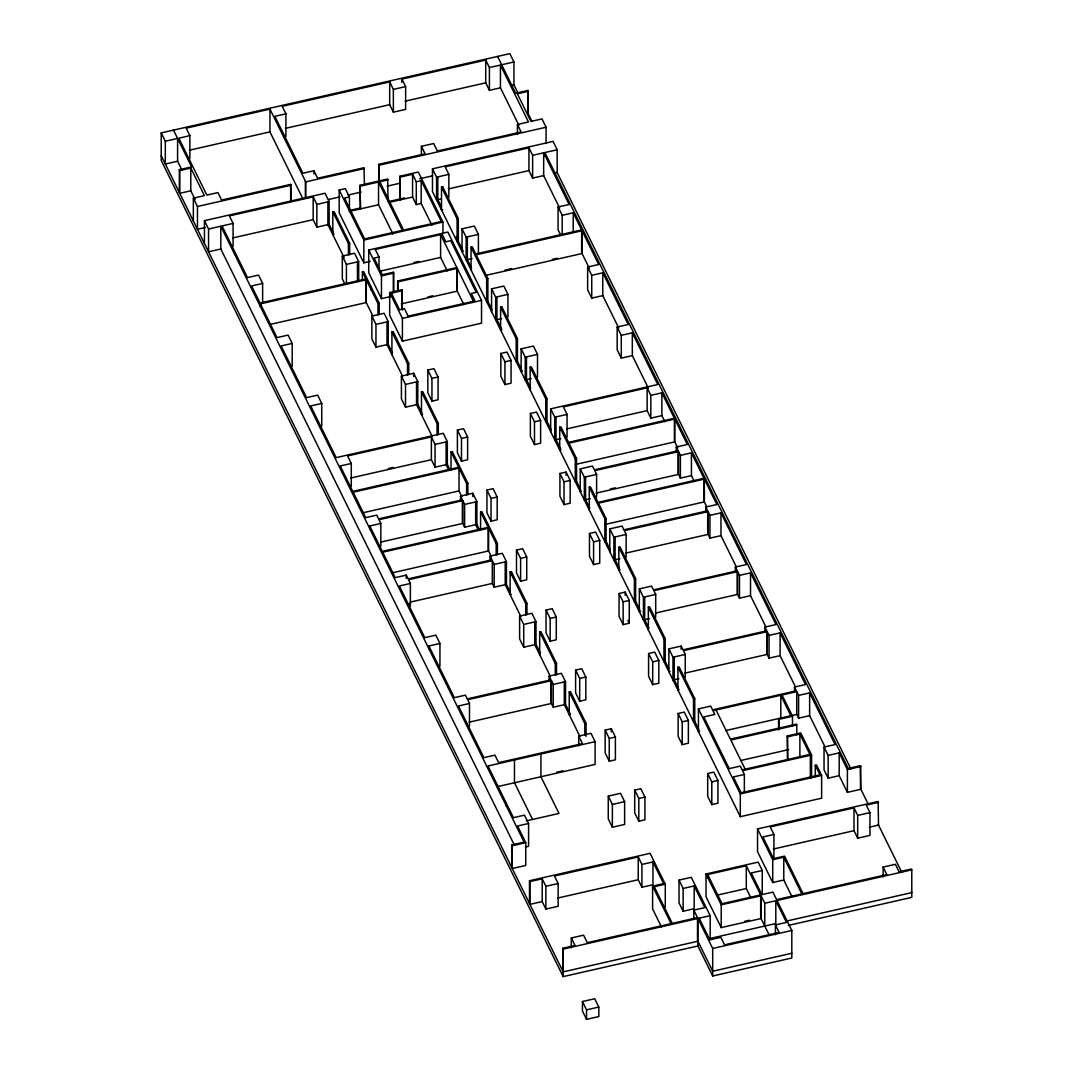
<?xml version="1.0" encoding="UTF-8"?>
<svg xmlns="http://www.w3.org/2000/svg" width="1073" height="1073" viewBox="0 0 1073 1073"><rect width="100%" height="100%" fill="white"/><g stroke="black" fill="none" stroke-linecap="round" stroke-linejoin="round"><path stroke-width="1.5" d="M788.387 925.409L911.782 897.363L911.782 869.841L777.026 900.475L791.807 930.479L791.807 958.001L712.687 975.987L697.906 945.984L563.164 976.618L161.218 160.427L161.218 132.904L509.836 53.65L513.94 61.979L513.94 84.767L517.629 92.251M305.778 198.143L305.778 181.874L269.953 109.111L186.166 128.156L189.867 135.654L189.867 158.442M518.889 125.286L500.447 87.825L489.409 90.333L489.409 67.559L485.72 60.061L401.932 79.107L405.634 86.605L405.634 109.392L393.362 112.169L393.362 89.394L389.673 81.897L282.212 106.321L285.914 113.832L285.914 136.606M161.218 132.904L165.322 141.234L177.595 138.444L177.595 161.232L182.021 170.218M189.867 135.654L178.815 138.176L206.848 195.098L217.899 192.59L221.588 200.088L290.649 184.382L291.065 201.483M285.914 113.832L274.862 116.34L302.894 173.263L313.946 170.755L317.635 178.252L364.002 167.71L364.418 184.811M393.362 89.394L405.634 86.605M489.409 67.559L500.447 65.051L528.479 121.973L517.441 124.481L517.441 134.246M501.681 64.769L513.94 61.979M189.385 150.207L269.953 131.885L303.149 199.323M285.472 128.358L389.673 104.671L393.362 112.169M405.165 101.157L485.72 82.836L489.409 90.333M177.595 161.232L165.322 164.021L165.322 141.234M510.882 85.464L513.94 84.767M179.339 192.483L179.339 169.695L191.611 166.905L173.491 130.115M528.372 114.06L527.956 90.44L515.697 93.23L497.577 56.44M179.339 169.695L179.754 170.54L190.793 168.018L204.407 195.648L193.355 198.156L193.355 220.944M528.372 91.285L517.334 93.794L530.934 121.423L541.972 118.902L546.077 127.244L546.077 143.514M195.085 199.524L190.793 190.806L179.754 193.314L179.754 170.54M421.394 154.458L421.394 146.317L433.666 143.527L437.355 151.038L521.143 131.992L517.441 124.481M378.729 182.262L378.729 164.357L425.096 153.828L421.394 146.317M193.355 198.156L197.459 206.499L291.065 185.213M305.778 181.874L364.418 168.541M378.729 164.357L379.131 165.202L546.077 127.244M204.447 243.437L204.447 220.662L325.025 193.247L329.129 201.59L329.129 224.364L333.354 232.935M370.279 261.343L363.814 262.818L339.189 212.803L339.189 190.028L345.318 188.633L349.422 196.976L349.422 211.609M360.045 185.294L360.448 208.9L360.045 185.294L387.648 179.017L388.05 201M399.907 176.227L400.323 199.833L399.907 176.227L418.309 172.042L442.934 222.057L442.934 233.445M815.279 776.664L815.279 765.277L816.499 764.995L821.623 775.417L821.623 798.191L740.303 816.687L432.473 191.598L432.473 168.823L553.064 141.408L557.169 149.751L557.169 172.525L850.849 768.912M329.129 224.364L316.857 227.154L316.857 204.38L313.168 196.869L229.381 215.914L233.082 223.425L233.082 246.2M360.448 186.125L378.541 182.008L402.348 230.346L364.632 238.93L344.527 198.089L349.422 196.976M388.05 179.848L379.775 181.726L403.582 230.078L441.298 221.494L421.193 180.653L416.284 181.78L412.582 174.269L400.323 177.058M559.663 208.068L543.662 175.596L532.624 178.105L532.624 155.317L528.935 147.819L445.161 166.865L448.849 174.376L448.849 197.15M205.533 227.436L197.459 229.273L197.459 206.499M328.579 199.471L339.98 196.869M348.121 195.018L361.158 192.067M387.232 186.125L400.202 183.188M419.65 178.762L432.62 175.811M204.447 220.662L208.551 229.005L220.81 226.215L524.12 842.117L511.861 844.907L511.861 867.695M233.082 223.425L222.044 225.934L247.487 277.599L258.526 275.09L262.63 283.433L262.63 302.948M316.857 204.38L329.129 201.59M432.473 168.823L436.577 177.152L448.849 174.376M532.624 155.317L543.662 152.809L569.119 204.487L558.081 206.995L558.081 229.77L560.817 235.336M544.896 155.786L544.896 152.54L557.169 149.751M334.052 234.37L332.831 234.638L332.831 211.864L334.052 211.582L349.65 243.263L349.65 254.65M441.513 187.158L442.733 186.876L458.332 218.557L458.332 241.331L457.098 241.613L457.098 218.825L441.513 187.158L441.513 209.932L442.733 209.664M349.744 210.415L360.045 208.068M389.177 201.442L404.508 197.955M232.613 237.965L313.168 219.657L316.857 227.154M350.147 211.247L378.541 204.782L392.973 234.088M389.593 202.274L412.582 197.056L416.284 204.554L421.193 203.441L431.963 225.317M448.38 188.915L528.935 170.594L532.624 178.105M514.504 845.376L220.81 248.99L208.551 251.779L208.551 229.005M440.963 198.934L436.577 199.94L436.577 177.152M554.097 173.222L557.169 172.525M332.831 211.864L348.417 243.544L349.65 243.263M339.189 190.028L363.814 240.044L442.934 222.057M457.098 218.825L458.332 218.557M345.05 284.385L342.314 278.832L342.314 256.045L354.573 253.255L358.677 261.597L358.677 281.113M390.666 296.564L381.465 298.656L368.736 272.81L368.736 250.036L447.857 232.05L481.522 300.4L481.522 323.174L402.402 341.16L389.673 315.328L389.673 292.54L401.946 289.75L402.348 310.11M456.199 237.012L463.254 251.337L462.034 251.605L462.034 228.831L474.293 226.041L478.397 234.383L478.397 253.899M262.63 283.433L251.592 285.941L260.001 303.029L365.866 278.953L365.866 301.741M342.314 256.045L346.418 264.387L358.677 261.597M378.984 268.371L378.984 256.983L374.075 258.097L382.283 274.768L393.322 272.247L393.737 273.092L393.737 292.607M462.034 228.831L466.138 237.16L478.397 234.383M558.081 206.995L562.185 215.324L573.223 212.816L581.633 229.904L581.633 252.678M362.379 280.013L362.379 271.871L363.599 271.59L379.198 303.27L379.198 314.657M471.06 269.94L471.06 247.166L472.281 246.884L475.768 253.966L581.633 229.904M413.95 262.536L418.792 261.436M380.191 271.147L440.601 257.413L447.24 270.879M368.736 250.036L381.465 275.882L393.737 273.092M260.417 307.106L260.417 303.86L366.282 279.798L377.978 303.552L377.978 314.939M618.772 328.083L602.771 295.612L591.733 298.12L587.628 289.777L587.628 267.003L598.667 264.495L582.049 230.735L476.184 254.811L487.88 278.564L487.88 301.339L492.105 309.909M472.093 258.593L466.138 259.948L466.138 237.16M397.627 290.77L397.627 281.005L456.816 267.553L440.601 234.625L440.601 257.413M397.627 281.005L398.043 281.837L457.232 268.384L473.434 301.298M391.31 296.349L391.31 293.103L402.348 290.595M505.088 270.088L511.606 268.599M552.313 259.344L557.209 258.244M270.181 324.408L366.282 302.573L372.854 315.931M485.962 275.359L582.049 253.523L589.278 268.196M377.978 303.552L379.198 303.27M471.06 247.166L486.659 278.832L487.88 278.564M428.02 296.872L432.821 295.786M401.235 303.887L457.232 291.159L463.858 304.625M388.225 344.379L375.966 347.169L371.862 338.84L371.862 316.052L384.121 313.262L388.225 321.605L388.225 344.379L392.45 352.95M491.582 311.613L491.582 288.838L503.841 286.048L507.945 294.391L507.945 317.165M292.178 366.215L292.178 343.44L281.139 345.949L306.583 397.614L317.635 395.105L321.739 403.448L321.739 426.222M371.862 316.052L375.966 324.395L388.225 321.605M389.673 292.54L402.402 318.386L481.522 300.4M491.582 288.838L495.686 297.167L507.945 294.391M587.628 267.003L591.733 275.332L602.771 272.824L628.215 324.502L617.176 327.01L617.176 349.785L621.28 358.127L632.319 355.619L648.32 388.091M487.88 301.339L486.659 301.62L486.659 278.832M391.927 354.653L391.927 331.879L393.161 331.597L408.746 363.278L408.746 374.665M496.906 296.899L496.906 319.674L501.842 329.679L500.608 329.947L500.608 307.173L501.842 306.891L517.427 338.572L517.427 361.346L522.363 371.352L521.129 371.62L521.129 348.846L533.402 346.056L537.506 354.398L537.506 377.173M501.641 318.601L495.686 319.955L495.686 297.167M391.927 331.879L407.525 363.559L408.746 363.278M500.608 307.173L516.207 338.84L517.427 338.572M417.786 404.387L405.514 407.177L401.409 398.848L401.409 376.06L413.682 373.27L417.786 381.612L417.786 404.387L421.997 412.957M427.845 370.051L433.975 368.656L438.079 376.999L438.079 399.773L431.95 401.168L427.845 392.839L427.845 370.051L431.95 378.393L431.95 401.168M500.836 353.46L506.966 352.065L511.07 360.407L511.07 383.182L504.94 384.577L500.836 376.234L500.836 353.46L504.94 361.802L504.94 384.577M321.739 403.448L310.687 405.956L336.144 457.635L443.229 433.277L447.334 441.62L447.334 464.394L450.15 470.108M401.409 376.06L405.514 384.402L417.786 381.612M431.95 378.393L438.079 376.999M504.94 361.802L511.07 360.407M521.129 348.846L525.234 357.175L537.506 354.398M617.176 327.01L621.28 335.339L632.319 332.831L657.776 384.51L550.677 408.853L550.677 431.628M517.427 361.346L516.207 361.628L516.207 338.84M422.708 414.393L421.474 414.674L421.474 391.886L422.708 391.605L438.307 423.285L438.307 434.672M530.156 389.955L530.156 367.181L531.39 366.899L546.989 398.579L546.989 421.354L551.2 429.924M531.189 378.608L525.234 379.963L525.234 357.175M421.474 391.886L437.073 423.567L438.307 423.285M530.156 367.181L545.755 398.848L546.989 398.579M457.393 430.058L463.523 428.664L467.627 437.006L467.627 459.781L461.497 461.175L457.393 452.846L457.393 430.058L461.497 438.401L461.497 461.175M530.384 413.467L536.513 412.072L540.618 420.415L540.618 443.189L534.488 444.584L530.384 436.242L530.384 413.467L534.488 421.81L534.488 444.584M447.334 464.394L435.061 467.184L435.061 444.41L431.373 436.899L347.585 455.958L351.287 463.456L351.287 486.23M664.817 421.609L661.88 415.627L650.828 418.135L650.828 395.36L647.14 387.849L563.365 406.895L567.054 414.406L567.054 437.18M351.287 463.456L340.248 465.964L352.762 491.38L458.627 467.318L451.036 451.894L452.256 451.612L467.855 483.293L467.855 494.68M435.061 444.41L447.334 441.62M461.497 438.401L467.627 437.006M534.488 421.81L540.618 420.415M550.677 408.853L554.781 417.182L567.054 414.406M650.828 395.36L661.88 392.839L674.394 418.269L568.529 442.331L560.938 426.906L559.717 427.188L559.717 449.963L560.938 449.694L556.015 439.689L556.015 416.914M546.989 421.354L545.755 421.635L545.755 398.848M388.252 468.552L393.147 467.452M350.817 477.995L431.373 459.687L435.061 467.184M566.584 428.945L647.14 410.637L650.828 418.135M560.75 438.616L554.781 439.97L554.781 417.182M466.621 494.961L466.621 483.574L459.029 468.15L353.178 492.212L365.692 517.642L376.73 515.12L378.581 518.876L462.356 499.83L462.356 522.605M676.285 451.907L676.285 447.025L687.324 444.517L674.796 419.1L568.945 443.162L576.536 458.587L576.536 481.361L580.761 489.932M466.621 483.574L467.855 483.293M559.717 427.188L575.302 458.855L576.536 458.587M362.942 512.773L459.029 490.924L461.792 496.531M575.45 464.461L674.796 441.875L677.747 447.857M460.518 500.957L460.518 496.075L472.777 493.285L476.881 501.627L476.881 524.402L479.698 530.116M486.941 490.066L493.084 488.671L497.188 497.014L497.188 519.788L491.045 521.183L486.941 512.854L486.941 490.066L491.045 498.409L491.045 521.183M559.932 473.475L566.061 472.08L570.165 480.422L570.165 503.197L564.036 504.592L559.932 496.249L559.932 473.475L564.036 481.817L564.036 504.592M581.459 491.367L580.238 491.635L580.238 468.861L592.497 466.071L594.348 469.826L678.123 450.781L678.123 473.555M476.881 524.402L464.622 527.192L464.622 504.417L462.771 500.662L378.984 519.708L380.835 523.463L380.835 546.237M694.365 481.616L691.428 475.634L680.389 478.142L680.389 455.368L678.538 451.612L594.764 470.658L596.601 474.414L596.601 497.188M369.796 529.23L369.796 525.971L380.835 523.463M464.622 504.417L476.881 501.627M491.045 498.409L497.188 497.014M564.036 481.817L570.165 480.422M580.238 468.861L584.342 477.19L596.601 474.414M680.389 455.368L691.428 452.846L703.942 478.276L703.942 501.051M576.536 481.361L575.302 481.643L575.302 458.855M480.583 529.807L480.583 511.901L481.804 511.62L497.403 543.3L497.403 554.687M589.265 509.97L589.265 487.196L590.485 486.914L598.077 502.338L703.942 478.276M610.457 488.939L615.298 487.839M380.607 542.12L462.771 523.436L464.622 527.192M596.373 493.07L678.538 474.387L680.389 478.142M590.298 498.623L584.342 499.978L584.342 477.19M488.175 550.1L488.175 527.326L382.31 551.388L369.796 525.971M496.182 554.969L496.182 543.582L488.591 528.157L382.726 552.219L395.24 577.65L406.278 575.128L408.129 578.884L491.903 559.838L490.066 556.082L502.325 553.292L506.429 561.635L506.429 584.409L509.957 591.558M705.833 511.915L705.833 507.033L716.871 504.525L704.357 479.108L598.493 503.17L606.084 518.594L606.084 541.369L610.309 549.939M496.182 543.582L497.403 543.3M589.265 487.196L604.864 518.863L606.084 518.594M392.49 572.781L488.591 550.932L491.34 556.538M605.011 524.469L704.357 501.882L706.557 506.362M516.502 550.073L522.631 548.679L526.736 557.021L526.736 579.796L520.606 581.19L516.502 572.861L516.502 550.073L520.606 558.416L520.606 581.19M589.479 533.482L595.622 532.087L599.727 540.43L599.727 563.204L593.584 564.599L589.479 556.257L589.479 533.482L593.584 541.825L593.584 564.599M609.786 551.643L609.786 528.868L622.045 526.078L623.896 529.834L707.684 510.788L705.833 507.033M506.429 584.409L494.17 587.199L494.17 564.425L492.319 560.669L408.545 579.715L410.382 583.471L410.382 606.245L409.162 603.75M736.239 566.638L720.976 535.642L709.937 538.15L709.937 515.375L708.086 511.62L624.312 530.666L626.149 534.421L626.149 557.195M410.382 583.471L399.344 585.979L424.787 637.657L435.839 635.136L439.943 643.478L439.943 666.253M494.17 564.425L506.429 561.635M520.606 558.416L526.736 557.021M593.584 541.825L599.727 540.43M609.786 528.868L613.89 537.197L626.149 534.421M709.937 515.375L720.976 512.854L746.419 564.532L735.381 567.04L735.381 571.922M606.084 541.369L604.864 541.65L604.864 518.863M511.365 594.415L510.131 594.697L510.131 571.909L511.365 571.627L526.95 603.308L526.95 614.695M620.046 569.709L618.813 569.978L618.813 547.203L620.046 546.922L635.632 578.602L635.632 601.376L639.857 609.947M410.154 602.127L492.319 583.444L494.17 587.199M625.921 553.078L708.086 534.394L709.937 538.15M619.845 558.631L613.89 559.985L613.89 537.197M510.131 571.909L525.73 603.589L526.95 603.308M618.813 547.203L634.411 578.87L635.632 578.602M535.99 644.417L523.718 647.207L519.614 638.878L519.614 616.09L531.886 613.3L535.99 621.643L535.99 644.417L540.202 652.988M546.05 610.081L552.179 608.686L556.283 617.029L556.283 639.803L550.154 641.198L546.05 632.869L546.05 610.081L550.154 618.424L550.154 641.198M619.041 593.49L625.17 592.095L629.274 600.437L629.274 623.212L623.145 624.607L619.041 616.264L619.041 593.49L623.145 601.832L623.145 624.607M640.568 611.382L639.334 611.65L639.334 588.876L651.606 586.086L653.444 589.842L737.231 570.796L737.231 593.57M765.8 626.645L750.523 595.649L739.485 598.157L739.485 575.383L737.634 571.627L653.859 590.673L655.71 594.429L655.71 617.203M428.892 649.245L428.892 645.986L439.943 643.478M519.614 616.09L523.718 624.432L535.99 621.643M550.154 618.424L556.283 617.029M623.145 601.832L629.274 600.437M639.334 588.876L643.438 597.218L655.71 594.429M739.485 575.383L750.523 572.861L775.98 624.54L764.928 627.048L764.928 631.93M635.632 601.376L634.411 601.658L634.411 578.87M539.679 654.704L539.679 631.917L540.913 631.648L556.511 663.315L556.511 674.702M648.36 629.985L648.36 607.211L649.594 606.929L665.193 638.609L665.193 661.384L668.707 668.533M655.469 613.085L737.634 594.402L739.485 598.157M649.393 618.638L643.438 619.993L643.438 597.218M539.679 631.917L555.278 663.597L556.511 663.315M648.36 607.211L663.959 638.878L665.193 638.609M549.161 680.979L549.161 676.097L561.434 673.308L565.538 681.65L565.538 704.425L570.46 714.43L569.24 714.712L569.24 691.924L570.46 691.656L586.059 723.323L586.059 736.333M575.597 670.089L581.727 668.694L585.831 677.036L585.831 699.811L579.702 701.205L575.597 692.876L575.597 670.089L579.702 678.431L579.702 701.205M648.588 653.497L654.718 652.102L658.822 660.445L658.822 683.219L652.692 684.614L648.588 676.272L648.588 653.497L652.692 661.84L652.692 684.614M670.115 671.39L668.881 671.658L668.881 648.883L681.154 646.094L683.005 649.849L766.779 630.803L764.928 627.048M565.538 704.425L553.266 707.214L553.266 684.44L551.428 680.684L467.64 699.73L469.491 703.486L469.491 726.26M795.348 686.653L780.084 655.657L769.033 658.165L769.033 635.39L767.195 631.635L683.407 650.681L685.258 654.436L685.258 677.211M469.491 703.486L458.453 705.994L483.896 757.672L494.935 755.151L498.637 762.662L582.411 743.616L578.723 736.105L590.982 733.315L595.086 741.658L595.086 764.432L497.336 786.657M553.266 684.44L565.538 681.65M579.702 678.431L585.831 677.036M652.692 661.84L658.822 660.445M668.881 648.883L672.986 657.226L685.258 654.436M769.033 635.39L780.084 632.869L805.528 684.547L794.489 687.055L794.489 691.937M665.193 661.384L663.959 661.665L663.959 638.878M679.142 689.724L677.921 689.993L677.921 667.218L679.142 666.937L694.741 698.617L694.741 721.391L698.966 729.962M469.25 722.142L551.428 703.459L553.266 707.214M685.017 673.093L767.195 654.409L769.033 658.165M678.954 678.646L672.986 680L672.986 657.226M569.24 691.924L584.825 723.604L586.059 723.323M677.921 667.218L693.507 698.885L694.741 698.617M605.145 730.096L611.288 728.701L615.392 737.044L615.392 759.818L609.249 761.213L605.145 752.884L605.145 730.096L609.249 738.439L609.249 761.213M678.136 713.505L684.266 712.11L688.37 720.452L688.37 743.227L682.24 744.622L678.136 736.279L678.136 713.505L682.24 721.847L682.24 744.622M699.663 731.397L698.443 731.665L698.443 708.891L710.702 706.101L712.552 709.857L796.327 690.811L794.489 687.055M790.855 715.691L780.795 695.264L712.968 710.688L714.806 714.444L703.767 716.952L729.211 768.617L740.249 766.109L742.1 769.864L809.941 754.44L799.881 734.026L787.609 736.816L787.206 735.971L800.699 732.913L811.577 754.99L811.577 777.777M824.896 746.66L809.632 715.664L798.594 718.172L798.594 695.398L796.743 691.642L782.029 694.982L792.491 716.241L792.491 726.005M595.086 741.658L488 766.001L513.444 817.68L524.482 815.158L528.587 823.501L528.587 846.275L525.435 846.999M609.249 738.439L615.392 737.044M682.24 721.847L688.37 720.452M798.594 695.398L809.632 692.876L835.076 744.555L824.037 747.063L824.037 769.837L828.141 778.18L839.18 775.672L847.388 792.33L860.881 789.272L860.466 765.653L848.207 768.442L544.896 152.54M694.741 721.391L693.507 721.673L693.507 698.885M725.75 730.565L796.743 714.417L798.594 718.172M778.582 729.868L778.582 718.481L778.998 719.312L792.491 716.241M556.632 772.252L563.07 770.79M796.796 734.75L796.796 724.986L730.807 739.994L745.172 769.167M740.464 760.583L788.749 749.598M608.27 796.112L620.529 793.323L624.634 801.665L624.634 824.44L612.375 827.229L608.27 818.9L608.27 796.112L612.375 804.455L612.375 827.229M634.706 790.104L640.836 788.709L644.94 797.051L644.94 819.826L638.811 821.221L634.706 812.891L634.706 790.104L638.811 798.446L638.811 821.221M707.684 773.512L713.827 772.117L717.931 780.46L717.931 803.234L711.788 804.629L707.684 796.287L707.684 773.512L711.788 781.855L711.788 804.629M811.577 754.99L742.516 770.696L744.354 774.451L744.354 792.343M526.307 820.872L559.006 813.441L540.926 776.745L540.926 753.97M528.587 823.501L517.548 826.009L525.757 842.681L525.757 865.455L512.264 868.526L511.861 844.907M612.375 804.455L624.634 801.665M638.811 798.446L644.94 797.051M711.788 781.855L717.931 780.46M744.354 774.451L733.315 776.959L741.121 792.786L819.987 774.854L815.279 765.277M824.037 747.063L828.141 755.405L839.18 752.884L847.388 769.556L847.388 792.33M512.264 845.739L525.757 842.681M698.443 708.891L740.303 793.899L821.623 775.417M847.388 769.556L860.881 766.498M529.499 903.533L529.499 880.745L650.09 853.33L665.273 884.179L665.273 906.953M791.713 896.143L783.773 880.008L772.721 882.529L757.538 851.68L757.538 828.906L878.116 801.491L878.532 825.11L869.331 827.203M529.499 880.745L529.914 881.577L542.187 878.8L545.875 886.298L545.875 909.072L558.148 906.283L558.148 883.508L554.446 876.011L638.234 856.965L641.922 864.462L641.922 887.237L652.961 884.729L652.961 861.954L641.922 864.462M878.532 802.322L866.26 805.112L869.962 812.623L869.962 835.398L857.689 838.187L857.689 815.413L854.001 807.902L770.213 826.948L773.915 834.459L773.915 857.233M545.875 886.298L558.148 883.508M773.915 834.459L762.876 836.967L773.539 858.628L784.578 856.12L803.047 893.635L886.835 874.575L883.133 867.078L895.405 864.288L899.094 871.799L911.366 869.009L911.782 869.841M857.689 815.413L869.962 812.623M545.875 909.072L542.187 901.575L529.914 904.365L529.914 881.577M557.665 898.047L638.234 879.739L641.922 887.237M773.445 848.998L854.001 830.69L857.689 838.187M661.464 926.911L652.599 908.911L652.599 886.124L663.637 883.615L652.961 861.954M679.035 880.115L683.139 888.457L694.177 885.949L694.177 908.724L683.139 911.232L679.035 902.903L679.035 880.115L691.294 877.325L710.178 915.671L710.178 938.446L775.806 923.531L775.806 900.743L764.767 903.265L761.065 895.754L721.204 904.821L706.021 873.985L758.142 862.129L762.259 870.471L762.259 893.246M665.273 884.179L654.235 886.687L672.288 923.357L697.504 917.63L697.504 940.404M707.657 877.794L707.657 874.535L746.298 865.75L760.663 894.922L760.663 917.697M757.538 828.906L772.721 859.741L783.773 857.233L801.826 893.903L776.624 899.643L772.922 892.132L761.884 894.641L751.207 872.979L762.259 870.471M717.314 895.123L746.298 888.538L750.604 897.283M571.319 947.727L571.319 937.963L583.591 935.173L587.28 942.684L671.068 923.638L652.599 886.124M693.802 918.26L693.802 910.119L704.84 907.61L694.177 885.949M760.663 894.922L722.022 903.707L707.657 874.535M562.748 971.038L562.748 948.264L575.021 945.474L571.319 937.963M562.748 948.264L563.164 949.095L697.906 918.461L712.687 948.465L712.687 975.987M699.14 921.439L699.14 918.18L710.178 915.671M744.555 921.358L749.383 920.258M706.021 873.985L706.021 896.76L721.204 927.595L761.065 918.542L769.033 934.704M786.764 921.036L911.782 892.615L911.366 891.784M775.43 934.69L775.43 924.926L786.469 922.418L775.806 900.743M712.687 948.465L791.807 930.479M791.807 953.253L712.687 971.239L697.906 941.236L563.164 971.87L161.218 155.679M582.438 1001.525L594.71 998.735L598.814 1007.064L598.814 1016.56L586.542 1019.35L582.438 1011.021L582.438 1001.525L586.542 1009.854L586.542 1019.35M586.542 1009.854L598.814 1007.064M531.953 121.329L527.956 113.228L527.956 90.44M868.07 803.851L860.466 788.44L860.466 765.653M878.116 824.279L901.883 872.523M676.285 447.025L678.123 450.781M735.381 567.04L737.231 570.796M796.796 724.986L796.394 724.154L730.391 739.163L716.026 709.991M441.325 206.807L437.811 199.658L437.811 176.884M471.584 268.237L467.359 259.666L467.359 236.892M530.679 388.252L526.467 379.681L526.467 356.907M589.788 508.267L585.563 499.696L585.563 476.922M619.336 568.274L615.111 559.704L615.111 536.929M648.883 628.282L644.672 619.711L644.672 596.937M678.444 688.289L674.22 679.719L674.22 656.944M627.906 620.435L629.274 623.212M775.43 924.926L779.132 932.424L724.543 944.844L720.841 937.333L709.803 939.854L699.14 918.18M378.984 256.983L375.282 249.472L442.143 234.276L445.832 241.787L450.74 240.66L476.184 292.339L471.275 293.452L474.977 300.95L408.116 316.159L404.427 308.648L399.518 309.762L391.31 293.103M693.802 910.119L697.504 917.63M362.379 271.871L365.866 278.953M480.583 511.901L488.175 527.326M344.165 257.681L327.895 224.646L327.895 201.872M402.563 376.247L387.004 344.661L387.004 321.887M432.111 436.255L416.552 404.669L416.552 381.894M448.916 470.39L446.1 464.676L446.1 441.902M478.464 530.397L475.661 524.684L475.661 501.909M520.767 616.291L505.209 584.691L505.209 561.917M550.315 676.298L534.756 644.699L534.756 621.924M579.863 736.306L564.304 704.706L564.304 681.932M460.518 496.075L462.356 499.83M549.161 676.097L551.012 679.853L467.238 698.899L465.387 695.143L454.348 697.665L428.892 645.986M532.543 819.464L514.463 782.767L514.463 759.979M292.178 343.44L288.074 335.098L277.035 337.606L260.417 303.86M883.133 867.078L883.133 876.842M854.001 807.902L854.001 830.69M839.18 752.884L839.18 775.672M828.141 755.405L828.141 778.18M810.343 755.271L810.343 778.046M809.632 692.876L809.632 715.664M799.881 734.026L799.881 756.8M796.743 691.642L796.743 714.417M787.609 736.816L787.609 759.59L787.206 735.971M783.773 857.233L783.773 880.008M780.795 695.264L780.795 718.038M780.084 632.869L780.084 655.657M778.998 719.312L778.998 729.077M772.721 859.741L772.721 882.529M767.195 631.635L767.195 654.409M766.779 632.426L766.779 653.578M764.767 903.265L764.767 926.039M761.065 895.754L761.065 918.542M750.523 572.861L750.523 595.649M746.298 865.75L746.298 888.538M740.303 793.899L740.303 816.687M737.634 571.627L737.634 594.402M721.204 904.821L721.204 927.595M720.976 512.854L720.976 535.642M708.086 511.62L708.086 534.394M707.684 512.411L707.684 533.563M704.357 479.108L704.357 501.882M697.906 918.461L697.906 945.984M691.428 452.846L691.428 475.634M683.139 888.457L683.139 911.232M681.154 646.094L681.154 649.353M678.538 451.612L678.538 474.387M674.796 419.1L674.796 441.875M674.394 419.892L674.394 441.043M661.88 392.839L661.88 415.627M647.14 387.849L647.14 410.637M638.234 856.965L638.234 879.739M632.319 332.831L632.319 355.619M625.17 592.095L625.17 595.354M621.28 335.339L621.28 358.127M611.288 728.701L611.288 731.96M602.771 272.824L602.771 295.612M591.733 275.332L591.733 298.12M584.825 723.604L584.825 734.992M582.049 230.735L582.049 253.523M578.723 736.105L578.723 745.869M573.223 212.816L573.223 232.345M566.061 472.08L566.061 475.339M563.164 949.095L563.164 976.618M562.185 215.324L562.185 234.853M555.278 663.597L555.278 674.984M551.428 680.684L551.428 703.459M551.012 681.476L551.012 702.627M543.662 152.809L543.662 175.596M542.187 878.8L542.187 901.575M528.935 147.819L528.935 170.594M525.73 603.589L525.73 614.977M523.718 624.432L523.718 647.207M511.365 571.627L511.365 574.887M506.067 802.698L506.067 805.957M501.842 306.891L501.842 310.151M500.447 65.051L500.447 87.825M492.319 560.669L492.319 583.444M490.066 556.082L490.066 560.964M488.591 528.157L488.591 550.932M485.72 60.061L485.72 82.836M472.777 493.285L472.777 496.544M462.771 500.662L462.771 523.436M459.029 468.15L459.029 490.924M457.232 268.384L457.232 291.159M456.816 269.175L456.816 290.327M451.036 451.894L451.036 469.8M442.733 186.876L442.733 190.136M437.073 423.567L437.073 434.954M431.373 436.899L431.373 459.687M421.193 180.653L421.193 203.441M416.284 181.78L416.284 204.554M413.682 373.27L413.682 376.529M412.582 174.269L412.582 197.056M407.525 363.559L407.525 374.946M406.278 575.128L406.278 578.387M405.514 384.402L405.514 407.177M402.402 318.386L402.402 341.16M401.932 79.107L401.932 82.366M401.946 289.75L401.946 309.279M398.043 281.837L398.043 291.601M393.322 272.247L393.322 291.776M389.673 81.897L389.673 104.671M381.465 275.882L381.465 298.656M379.131 165.202L379.131 181.471M378.541 182.008L378.541 204.782M375.966 324.395L375.966 347.169M370.99 286.598L370.99 289.858M366.282 279.798L366.282 302.573M363.814 240.044L363.814 262.818M357.457 261.879L357.457 281.394M348.417 243.544L348.417 254.931M346.418 264.387L346.418 283.902M313.946 170.755L313.946 174M313.168 196.869L313.168 219.657M305.362 181.042L305.362 197.311M290.649 184.382L290.649 200.651M269.953 109.111L269.953 131.885M220.81 226.215L220.81 248.99M190.793 168.018L190.793 190.806"/></g></svg>
